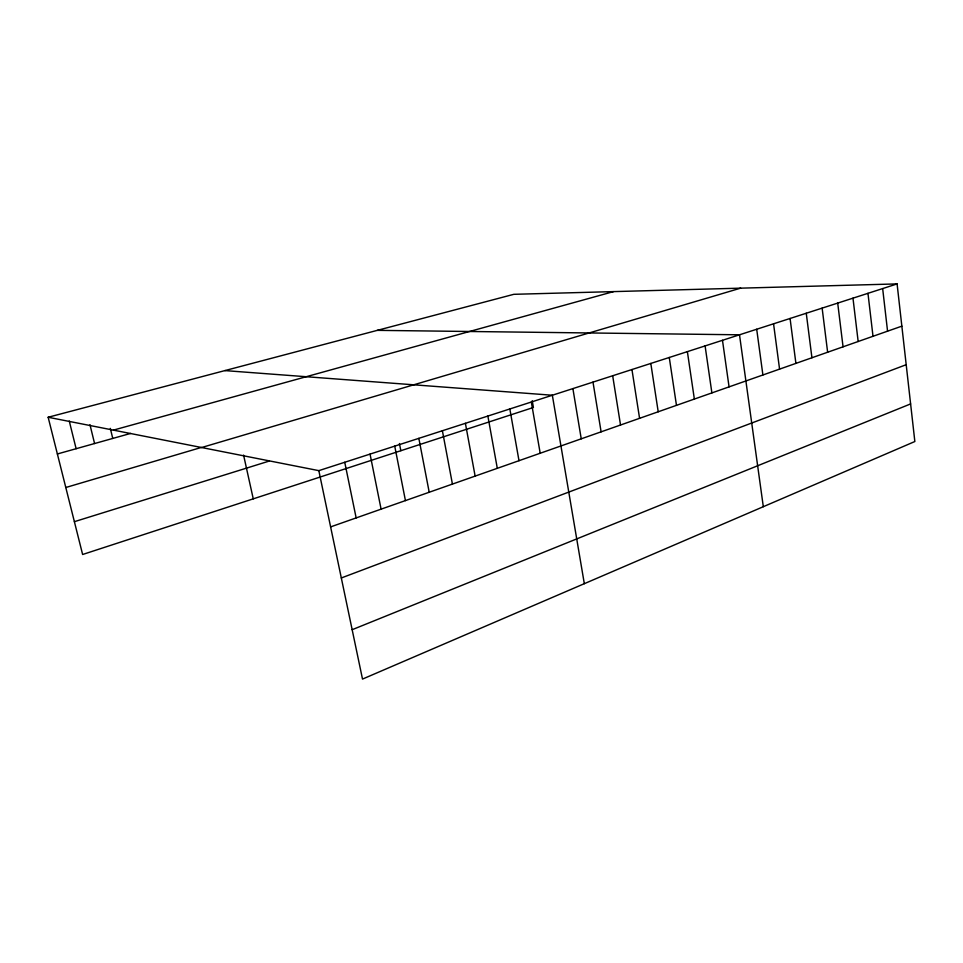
<?xml version="1.0" encoding="UTF-8"?>
<svg xmlns="http://www.w3.org/2000/svg" width="963" height="963" viewBox="0 0 963 963"><rect width="100%" height="100%" fill="white"/><g stroke="black" fill="none" stroke-linecap="round" stroke-linejoin="round"><path stroke-width="1.44" d="M352.157 629.706L910.613 403.918M341.311 577.969L906.195 364.7M330.61 526.893L901.85 326.156M318.825 470.642L897.095 283.916L914.85 441.523L362.509 679.084L318.825 470.642L48.15 417.256L82.625 554.495L533.406 407.481L532.226 400.704M74.38 521.681L269.399 461.012M65.797 487.507L201.171 447.494M201.616 447.53L740.643 288.154M57.371 453.97L130.643 433.422M113.405 430.124L613.539 291.608M48.15 417.256L513.809 294.317L897.095 283.916M377.291 330.357L739.5 334.799L763.31 506.694M224.885 370.599L552.341 395.239L584.324 583.686M69.252 421.012L76.125 448.71M89.968 424.707L94.579 443.534M110.324 428.379L112.755 438.43M243.579 455.102L253.257 498.846M344.742 462.276L356.154 517.913M370.045 454.103L381.095 509.15M394.734 446.134L405.435 500.604M399.428 443.522L400.837 450.708M418.845 438.346L429.209 492.249M442.39 430.738L452.429 484.088M465.394 423.311L475.132 476.107M487.868 416.052L497.305 468.319M509.836 408.962L518.997 460.699M531.323 402.028L540.195 453.248M572.889 388.607L581.243 438.827M592.991 382.106L601.105 431.845M612.673 375.751L620.533 425.008M631.945 369.527L639.576 418.327M650.807 363.436L658.211 411.779M669.273 357.478L676.471 405.363M687.377 351.627L694.359 399.079M705.097 345.91L711.886 392.916M722.479 340.3L729.063 386.873M756.701 329.25L762.901 374.98M773.554 323.809L779.573 369.13M790.069 318.476L795.907 363.388M806.26 313.24L811.929 357.755M822.137 308.124L827.638 352.241M837.702 303.092L843.058 346.824M852.977 298.157L858.165 341.504M867.964 293.318L873.008 336.292M882.662 288.575L887.561 331.176"/></g></svg>
